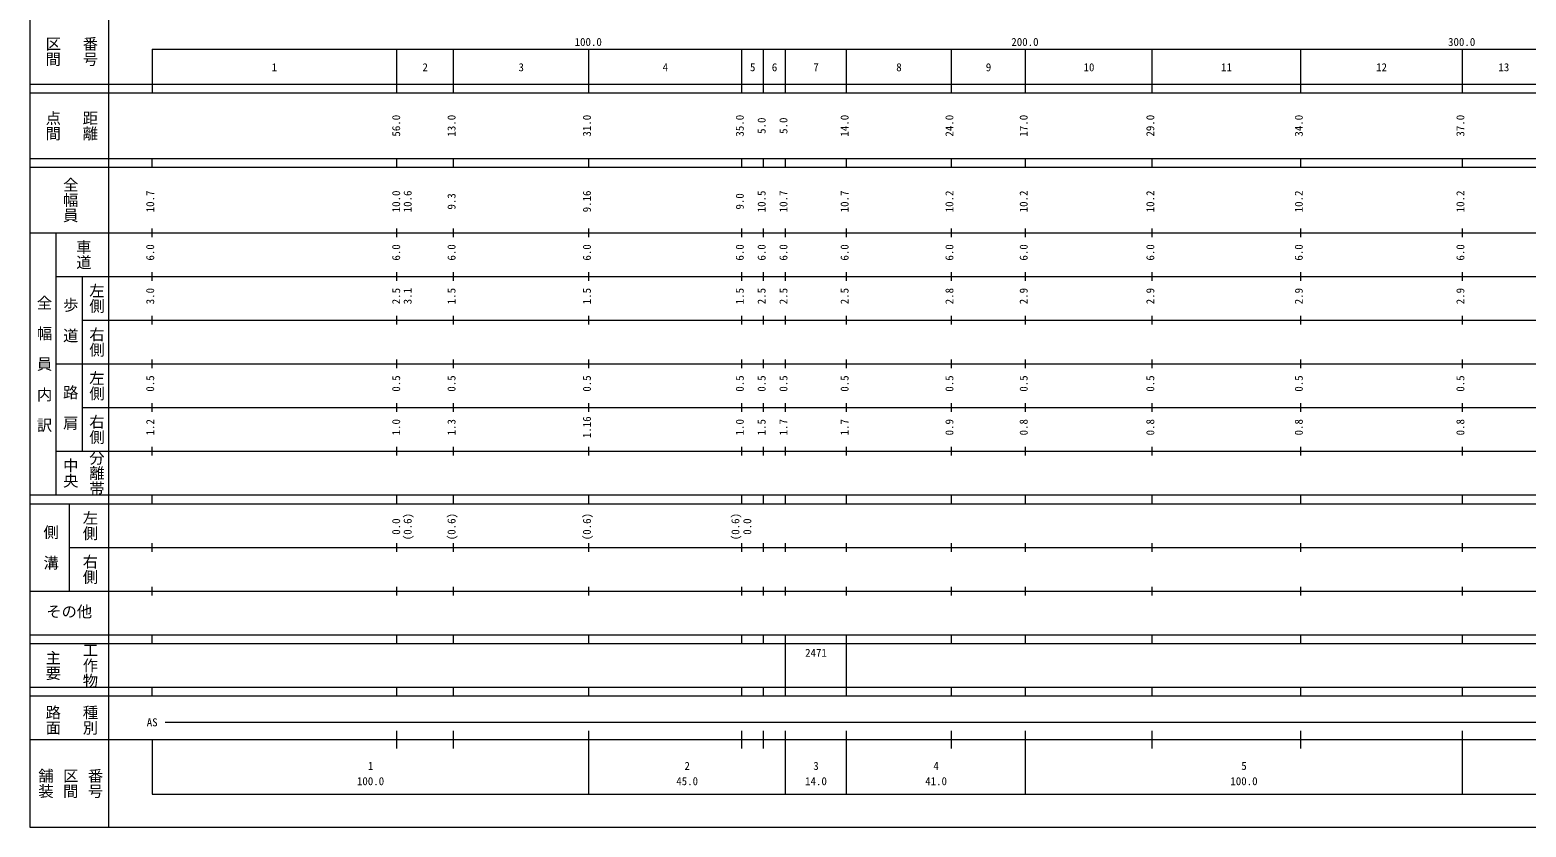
# Model space of a CAD drawing. Units: millimetres on the paper, enlarged 1000 times. Extents: x -64524 to 575476, y -400299 to -40299.
# Drawn here: x -64524 to 278063, y -400299 to -217890 of the extents above; entities that cross this region are included whole.
import ezdxf
from ezdxf.enums import TextEntityAlignment as Align

# ---------------------------------------------------------------- set-up
doc = ezdxf.new("R2010")
doc.units = ezdxf.units.MM
doc.header["$LTSCALE"] = 1000
doc.layers.add('M-TTL', color=2, linetype='Continuous', lineweight=13)
doc.layers.add('M-TTL-BAND', color=7, linetype='Continuous', lineweight=13)
doc.styles.add('@ＭＳ ゴシック', font='')
doc.styles.add('ＭＳ ゴシック', font='')
doc.styles.get('@ＭＳ ゴシック').set_extended_font_data('@MS Gothic')
doc.styles.get('ＭＳ ゴシック').set_extended_font_data('MS Gothic')

msp = doc.modelspace()

# ---------------------------------------------------------------- linework, layer by layer
at = {"layer": 'M-TTL'}
for p, q in [((-64524, -40299), (-64524, -400299)), ((-64524, -400299), (575476, -400299))]:
    msp.add_line(p, q, dxfattribs=at)
at = {"layer": 'M-TTL-BAND'}
for p, q in [((-46524, -50299), (-46524, -400299)), ((-36524, -222299), (474476, -222299)), ((-36524, -222299), (-36524, -232299)), ((19476, -232299), (19476, -222299)), ((32476, -232299), (32476, -222299)), ((63476, -232299), (63476, -222299)), ((98476, -232299), (98476, -222299)), ((103476, -232299), (103476, -222299)), ((108476, -232299), (108476, -222299)), ((122476, -232299), (122476, -222299)), ((146476, -232299), (146476, -222299)), ((163476, -232299), (163476, -222299)), ((192476, -232299), (192476, -222299)), ((226476, -232299), (226476, -222299)), ((263476, -232299), (263476, -222299)), ((-64524, -230299), (474476, -230299)), ((-64524, -232299), (474476, -232299)), ((-64524, -247299), (474476, -247299)), ((-64524, -249299), (474476, -249299)), ((-36524, -249299), (-36524, -247299)), ((19476, -249299), (19476, -247299)), ((32476, -249299), (32476, -247299)), ((63476, -249299), (63476, -247299)), ((98476, -249299), (98476, -247299)), ((103476, -249299), (103476, -247299)), ((108476, -249299), (108476, -247299)), ((122476, -249299), (122476, -247299)), ((146476, -249299), (146476, -247299)), ((163476, -249299), (163476, -247299)), ((192476, -249299), (192476, -247299)), ((226476, -249299), (226476, -247299)), ((263476, -249299), (263476, -247299)), ((-36524, -265299), (-36524, -263299)), ((19476, -265299), (19476, -263299)), ((32476, -265299), (32476, -263299)), ((63476, -265299), (63476, -263299)), ((98476, -265299), (98476, -263299)), ((103476, -265299), (103476, -263299)), ((108476, -265299), (108476, -263299)), ((122476, -265299), (122476, -263299)), ((146476, -265299), (146476, -263299)), ((163476, -265299), (163476, -263299)), ((192476, -265299), (192476, -263299)), ((226476, -265299), (226476, -263299)), ((263476, -265299), (263476, -263299)), ((-64524, -264299), (474476, -264299)), ((-58524, -324299), (-58524, -264299)), ((-36524, -275299), (-36524, -273299)), ((19476, -275299), (19476, -273299)), ((32476, -275299), (32476, -273299)), ((63476, -275299), (63476, -273299)), ((98476, -275299), (98476, -273299)), ((103476, -275299), (103476, -273299)), ((108476, -275299), (108476, -273299)), ((122476, -275299), (122476, -273299)), ((146476, -275299), (146476, -273299)), ((163476, -275299), (163476, -273299)), ((192476, -275299), (192476, -273299)), ((226476, -275299), (226476, -273299)), ((263476, -275299), (263476, -273299)), ((-58524, -274299), (474476, -274299)), ((-52524, -274299), (-52524, -314299)), ((-52524, -284299), (474476, -284299)), ((-36524, -285299), (-36524, -283299)), ((19476, -285299), (19476, -283299)), ((32476, -285299), (32476, -283299)), ((63476, -285299), (63476, -283299)), ((98476, -285299), (98476, -283299)), ((103476, -285299), (103476, -283299)), ((108476, -285299), (108476, -283299)), ((122476, -285299), (122476, -283299)), ((146476, -285299), (146476, -283299)), ((163476, -285299), (163476, -283299)), ((192476, -285299), (192476, -283299)), ((226476, -285299), (226476, -283299)), ((263476, -285299), (263476, -283299)), ((-58524, -294299), (474476, -294299)), ((-36524, -295299), (-36524, -293299)), ((19476, -295299), (19476, -293299)), ((32476, -295299), (32476, -293299)), ((63476, -295299), (63476, -293299)), ((98476, -295299), (98476, -293299)), ((103476, -295299), (103476, -293299)), ((108476, -295299), (108476, -293299)), ((122476, -295299), (122476, -293299)), ((146476, -295299), (146476, -293299)), ((163476, -295299), (163476, -293299)), ((192476, -295299), (192476, -293299)), ((226476, -295299), (226476, -293299)), ((263476, -295299), (263476, -293299)), ((-52524, -304299), (474476, -304299)), ((-36524, -305299), (-36524, -303299)), ((19476, -305299), (19476, -303299)), ((32476, -305299), (32476, -303299)), ((63476, -305299), (63476, -303299)), ((98476, -305299), (98476, -303299)), ((103476, -305299), (103476, -303299)), ((108476, -305299), (108476, -303299)), ((122476, -305299), (122476, -303299)), ((146476, -305299), (146476, -303299)), ((163476, -305299), (163476, -303299)), ((192476, -305299), (192476, -303299)), ((226476, -305299), (226476, -303299)), ((263476, -305299), (263476, -303299)), ((-58524, -314299), (474476, -314299)), ((-36524, -315299), (-36524, -313299)), ((19476, -315299), (19476, -313299)), ((32476, -315299), (32476, -313299)), ((63476, -315299), (63476, -313299)), ((98476, -315299), (98476, -313299)), ((103476, -315299), (103476, -313299)), ((108476, -315299), (108476, -313299)), ((122476, -315299), (122476, -313299)), ((146476, -315299), (146476, -313299)), ((163476, -315299), (163476, -313299)), ((192476, -315299), (192476, -313299)), ((226476, -315299), (226476, -313299)), ((263476, -315299), (263476, -313299)), ((-64524, -324299), (474476, -324299)), ((-36524, -326299), (-36524, -324299)), ((19476, -326299), (19476, -324299)), ((32476, -326299), (32476, -324299)), ((63476, -326299), (63476, -324299)), ((98476, -326299), (98476, -324299)), ((103476, -326299), (103476, -324299)), ((108476, -326299), (108476, -324299)), ((122476, -326299), (122476, -324299)), ((146476, -326299), (146476, -324299)), ((163476, -326299), (163476, -324299)), ((192476, -326299), (192476, -324299)), ((226476, -326299), (226476, -324299)), ((263476, -326299), (263476, -324299)), ((-64524, -326299), (474476, -326299)), ((-55524, -326299), (-55524, -346299)), ((-36524, -337299), (-36524, -335299)), ((19476, -337299), (19476, -335299)), ((32476, -337299), (32476, -335299)), ((63476, -337299), (63476, -335299)), ((98476, -337299), (98476, -335299)), ((103476, -337299), (103476, -335299)), ((108476, -337299), (108476, -335299)), ((122476, -337299), (122476, -335299)), ((146476, -337299), (146476, -335299)), ((163476, -337299), (163476, -335299)), ((192476, -337299), (192476, -335299)), ((226476, -337299), (226476, -335299)), ((263476, -337299), (263476, -335299)), ((-55524, -336299), (474476, -336299)), ((-36524, -347299), (-36524, -345299)), ((19476, -347299), (19476, -345299)), ((32476, -347299), (32476, -345299)), ((63476, -347299), (63476, -345299)), ((98476, -347299), (98476, -345299)), ((103476, -347299), (103476, -345299)), ((108476, -347299), (108476, -345299)), ((122476, -347299), (122476, -345299)), ((146476, -347299), (146476, -345299)), ((163476, -347299), (163476, -345299)), ((192476, -347299), (192476, -345299)), ((226476, -347299), (226476, -345299)), ((263476, -347299), (263476, -345299)), ((-64524, -346299), (474476, -346299)), ((-64524, -356299), (474476, -356299)), ((-64524, -358299), (474476, -358299)), ((-36524, -358299), (-36524, -356299)), ((19476, -358299), (19476, -356299)), ((32476, -358299), (32476, -356299)), ((63476, -358299), (63476, -356299)), ((98476, -358299), (98476, -356299)), ((103476, -358299), (103476, -356299)), ((108476, -358299), (108476, -356299)), ((108476, -368299), (108476, -358299)), ((122476, -358299), (122476, -356299)), ((122476, -368299), (122476, -358299)), ((146476, -358299), (146476, -356299)), ((163476, -358299), (163476, -356299)), ((192476, -358299), (192476, -356299)), ((226476, -358299), (226476, -356299)), ((263476, -358299), (263476, -356299)), ((-64524, -368299), (474476, -368299)), ((-36524, -370299), (-36524, -368299)), ((19476, -370299), (19476, -368299)), ((32476, -370299), (32476, -368299)), ((63476, -370299), (63476, -368299)), ((98476, -370299), (98476, -368299)), ((103476, -370299), (103476, -368299)), ((108476, -370299), (108476, -368299)), ((122476, -370299), (122476, -368299)), ((146476, -370299), (146476, -368299)), ((163476, -370299), (163476, -368299)), ((192476, -370299), (192476, -368299)), ((226476, -370299), (226476, -368299)), ((263476, -370299), (263476, -368299)), ((-64524, -370299), (474476, -370299)), ((-33524, -376299), (460476, -376299)), ((19476, -382299), (19476, -378299)), ((32476, -382299), (32476, -378299)), ((63476, -392799), (63476, -378299)), ((98476, -382299), (98476, -378299)), ((103476, -382299), (103476, -378299)), ((108476, -392799), (108476, -378299)), ((122476, -392799), (122476, -378299)), ((146476, -382299), (146476, -378299)), ((163476, -392799), (163476, -378299)), ((192476, -382299), (192476, -378299)), ((226476, -382299), (226476, -378299)), ((263476, -392799), (263476, -378299)), ((-64524, -380299), (474476, -380299)), ((-36524, -380299), (-36524, -392799)), ((-36524, -392799), (474476, -392799))]:
    msp.add_line(p, q, dxfattribs=at)

# ---------------------------------------------------------------- texts
for s, height, rotation, style, p in [('区間', 2566, 270, '@ＭＳ ゴシック', (-61274, -219299)), ('番号', 2566, 270, '@ＭＳ ゴシック', (-52774, -219299)), ('点間', 2566, 270, '@ＭＳ ゴシック', (-61274, -236299)), ('距離', 2566, 270, '@ＭＳ ゴシック', (-52774, -236299)), ('56.0', 1833, 90, 'ＭＳ ゴシック', (20796, -242299)), ('13.0', 1833, 90, 'ＭＳ ゴシック', (33476, -242299)), ('31.0', 1833, 90, 'ＭＳ ゴシック', (64476, -242299)), ('35.0', 1833, 90, 'ＭＳ ゴシック', (99476, -242299)), ('5.0', 1833, 90, 'ＭＳ ゴシック', (104476, -241674)), ('5.0', 1833, 90, 'ＭＳ ゴシック', (109476, -241674)), ('14.0', 1833, 90, 'ＭＳ ゴシック', (123476, -242299)), ('24.0', 1833, 90, 'ＭＳ ゴシック', (147476, -242299)), ('17.0', 1833, 90, 'ＭＳ ゴシック', (164476, -242299)), ('29.0', 1833, 90, 'ＭＳ ゴシック', (193476, -242299)), ('34.0', 1833, 90, 'ＭＳ ゴシック', (227476, -242299)), ('37.0', 1833, 90, 'ＭＳ ゴシック', (264476, -242299)), ('全幅員', 2566, 270, '@ＭＳ ゴシック', (-57274, -251549)), ('10.7', 1833, 90, 'ＭＳ ゴシック', (-35524, -259625)), ('10.0', 1833, 90, 'ＭＳ ゴシック', (20796, -259625)), ('10.6', 1833, 90, 'ＭＳ ゴシック', (23421, -259625)), ('9.3', 1833, 90, 'ＭＳ ゴシック', (33476, -259000)), ('9.16', 1833, 90, 'ＭＳ ゴシック', (64476, -259625)), ('9.0', 1833, 90, 'ＭＳ ゴシック', (99476, -259000)), ('10.5', 1833, 90, 'ＭＳ ゴシック', (104476, -259625)), ('10.7', 1833, 90, 'ＭＳ ゴシック', (109476, -259625)), ('10.7', 1833, 90, 'ＭＳ ゴシック', (123476, -259625)), ('10.2', 1833, 90, 'ＭＳ ゴシック', (147476, -259625)), ('10.2', 1833, 90, 'ＭＳ ゴシック', (164476, -259625)), ('10.2', 1833, 90, 'ＭＳ ゴシック', (193476, -259625)), ('10.2', 1833, 90, 'ＭＳ ゴシック', (227476, -259625)), ('10.2', 1833, 90, 'ＭＳ ゴシック', (264476, -259625)), ('車道', 2566, 270, '@ＭＳ ゴシック', (-54274, -265799)), ('6.0', 1833, 90, 'ＭＳ ゴシック', (-35524, -270674)), ('6.0', 1833, 90, 'ＭＳ ゴシック', (20796, -270674)), ('6.0', 1833, 90, 'ＭＳ ゴシック', (33476, -270674)), ('6.0', 1833, 90, 'ＭＳ ゴシック', (64476, -270674)), ('6.0', 1833, 90, 'ＭＳ ゴシック', (99476, -270674)), ('6.0', 1833, 90, 'ＭＳ ゴシック', (104476, -270674)), ('6.0', 1833, 90, 'ＭＳ ゴシック', (109476, -270674)), ('6.0', 1833, 90, 'ＭＳ ゴシック', (123476, -270674)), ('6.0', 1833, 90, 'ＭＳ ゴシック', (147476, -270674)), ('6.0', 1833, 90, 'ＭＳ ゴシック', (164476, -270674)), ('6.0', 1833, 90, 'ＭＳ ゴシック', (193476, -270674)), ('6.0', 1833, 90, 'ＭＳ ゴシック', (227476, -270674)), ('6.0', 1833, 90, 'ＭＳ ゴシック', (264476, -270674)), ('左側', 2566, 270, '@ＭＳ ゴシック', (-51274, -275799)), ('3.0', 1833, 90, 'ＭＳ ゴシック', (-35524, -280674)), ('2.5', 1833, 90, 'ＭＳ ゴシック', (20796, -280674)), ('3.1', 1833, 90, 'ＭＳ ゴシック', (23421, -280674)), ('1.5', 1833, 90, 'ＭＳ ゴシック', (33476, -280674)), ('1.5', 1833, 90, 'ＭＳ ゴシック', (64476, -280674)), ('1.5', 1833, 90, 'ＭＳ ゴシック', (99476, -280674)), ('2.5', 1833, 90, 'ＭＳ ゴシック', (104476, -280674)), ('2.5', 1833, 90, 'ＭＳ ゴシック', (109476, -280674)), ('2.5', 1833, 90, 'ＭＳ ゴシック', (123476, -280674)), ('2.8', 1833, 90, 'ＭＳ ゴシック', (147476, -280674)), ('2.9', 1833, 90, 'ＭＳ ゴシック', (164476, -280674)), ('2.9', 1833, 90, 'ＭＳ ゴシック', (193476, -280674)), ('2.9', 1833, 90, 'ＭＳ ゴシック', (227476, -280674)), ('2.9', 1833, 90, 'ＭＳ ゴシック', (264476, -280674)), ('全\u3000幅\u3000員\u3000内\u3000訳', 2566, 270, '@ＭＳ ゴシック', (-63274, -278549)), ('歩\u3000道', 2566, 270, '@ＭＳ ゴシック', (-57274, -279049)), ('右側', 2566, 270, '@ＭＳ ゴシック', (-51274, -285799)), ('左側', 2566, 270, '@ＭＳ ゴシック', (-51274, -295799)), ('0.5', 1833, 90, 'ＭＳ ゴシック', (-35524, -300674)), ('0.5', 1833, 90, 'ＭＳ ゴシック', (20796, -300674)), ('0.5', 1833, 90, 'ＭＳ ゴシック', (33476, -300674)), ('0.5', 1833, 90, 'ＭＳ ゴシック', (64476, -300674)), ('0.5', 1833, 90, 'ＭＳ ゴシック', (99476, -300674)), ('0.5', 1833, 90, 'ＭＳ ゴシック', (104476, -300674)), ('0.5', 1833, 90, 'ＭＳ ゴシック', (109476, -300674)), ('0.5', 1833, 90, 'ＭＳ ゴシック', (123476, -300674)), ('0.5', 1833, 90, 'ＭＳ ゴシック', (147476, -300674)), ('0.5', 1833, 90, 'ＭＳ ゴシック', (164476, -300674)), ('0.5', 1833, 90, 'ＭＳ ゴシック', (193476, -300674)), ('0.5', 1833, 90, 'ＭＳ ゴシック', (227476, -300674)), ('0.5', 1833, 90, 'ＭＳ ゴシック', (264476, -300674)), ('路\u3000肩', 2566, 270, '@ＭＳ ゴシック', (-57274, -299049)), ('右側', 2566, 270, '@ＭＳ ゴシック', (-51274, -305799)), ('1.2', 1833, 90, 'ＭＳ ゴシック', (-35524, -310674)), ('1.0', 1833, 90, 'ＭＳ ゴシック', (20796, -310674)), ('1.3', 1833, 90, 'ＭＳ ゴシック', (33476, -310674)), ('1.16', 1833, 90, 'ＭＳ ゴシック', (64476, -311299)), ('1.0', 1833, 90, 'ＭＳ ゴシック', (99476, -310674)), ('1.5', 1833, 90, 'ＭＳ ゴシック', (104476, -310674)), ('1.7', 1833, 90, 'ＭＳ ゴシック', (109476, -310674)), ('1.7', 1833, 90, 'ＭＳ ゴシック', (123476, -310674)), ('0.9', 1833, 90, 'ＭＳ ゴシック', (147476, -310674)), ('0.8', 1833, 90, 'ＭＳ ゴシック', (164476, -310674)), ('0.8', 1833, 90, 'ＭＳ ゴシック', (193476, -310674)), ('0.8', 1833, 90, 'ＭＳ ゴシック', (227476, -310674)), ('0.8', 1833, 90, 'ＭＳ ゴシック', (264476, -310674)), ('分離帯', 2566, 270, '@ＭＳ ゴシック', (-51274, -314049)), ('中央', 2566, 270, '@ＭＳ ゴシック', (-57274, -315799)), ('左側', 2566, 270, '@ＭＳ ゴシック', (-52774, -327799)), ('(0.6)', 1833, 90, 'ＭＳ ゴシック', (23421, -334660)), ('(0.6)', 1833, 90, 'ＭＳ ゴシック', (33476, -334660)), ('(0.6)', 1833, 90, 'ＭＳ ゴシック', (64476, -334660)), ('(0.6)', 1833, 90, 'ＭＳ ゴシック', (98476, -334660)), ('側\u3000溝', 2566, 270, '@ＭＳ ゴシック', (-61774, -331049)), ('0.0', 1833, 90, 'ＭＳ ゴシック', (20796, -333410)), ('0.0', 1833, 90, 'ＭＳ ゴシック', (101194, -333410)), ('右側', 2566, 270, '@ＭＳ ゴシック', (-52774, -337799)), ('工作物', 2566, 270, '@ＭＳ ゴシック', (-52774, -358049)), ('主要', 2566, 270, '@ＭＳ ゴシック', (-61274, -359799)), ('路面', 2566, 270, '@ＭＳ ゴシック', (-61274, -372299)), ('種別', 2566, 270, '@ＭＳ ゴシック', (-52774, -372299)), ('舗装', 2566, 270, '@ＭＳ ゴシック', (-62941, -386799)), ('番号', 2566, 270, '@ＭＳ ゴシック', (-51607, -386799)), ('区間', 2566, 270, '@ＭＳ ゴシック', (-57274, -386799))]:
    msp.add_text(s, height=height, rotation=rotation, dxfattribs=dict(at, style=style)).set_placement(p, align=Align.BOTTOM_LEFT)
at = {"layer": 'M-TTL-BAND', "style": 'ＭＳ ゴシック'}
for s, height, p in [('100.0', 1833, (60195, -222104)), ('200.0', 1833, (160195, -222104)), ('300.0', 1833, (260195, -222104)), ('1', 1833, (-9149, -227894)), ('2', 1833, (25351, -227894)), ('3', 1833, (47351, -227894)), ('4', 1833, (80351, -227894)), ('5', 1833, (100351, -227894)), ('6', 1833, (105351, -227894)), ('7', 1833, (114851, -227894)), ('8', 1833, (133851, -227894)), ('9', 1833, (154351, -227894)), ('10', 1833, (176726, -227894)), ('11', 1833, (208226, -227894)), ('12', 1833, (243726, -227894)), ('13', 1833, (271726, -227894)), ('その他', 2566, (-60774, -353049)), ('2471', 1833, (112976, -361894)), ('AS', 1833, (-37774, -377799)), ('1', 1833, (12851, -387776)), ('2', 1833, (85351, -387776)), ('3', 1833, (114851, -387776)), ('4', 1833, (142351, -387776)), ('5', 1833, (212851, -387776)), ('100.0', 1833, (10351, -391266)), ('45.0', 1833, (83476, -391266)), ('14.0', 1833, (112976, -391266)), ('41.0', 1833, (140476, -391266)), ('100.0', 1833, (210351, -391266))]:
    msp.add_text(s, height=height, dxfattribs=at).set_placement(p, align=Align.BOTTOM_LEFT)

doc.saveas('drawing.dxf')
